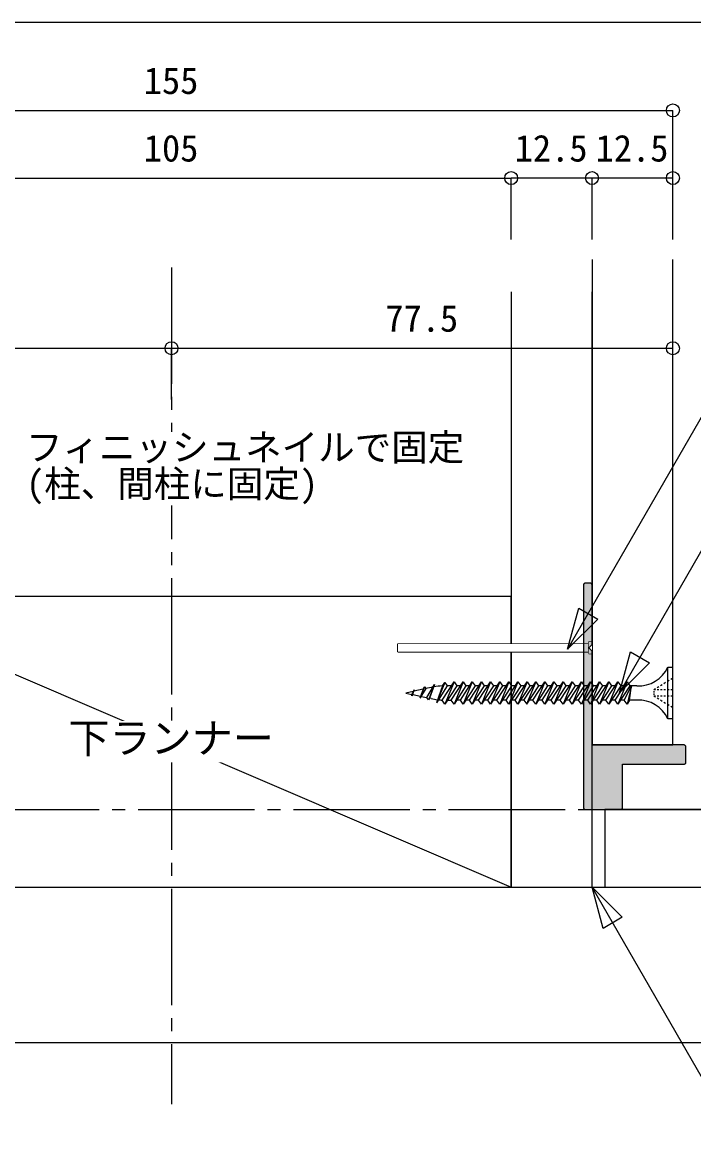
# Model space of a CAD drawing. Units: millimetres on the paper, with parts at other scales. Extents: x -210 to 210, y -149 to 149.
# Drawn here: x 75.7 to 127.6, y 51.7 to 137.5 of the extents above; entities that cross this region are included whole.
import ezdxf
from ezdxf.enums import TextEntityAlignment as Align

# ---------------------------------------------------------------- set-up
doc = ezdxf.new("R2010")
doc.units = ezdxf.units.MM
doc.linetypes.add('CHAIN2', pattern=[12, 9, -1, 1, -1])
for name, color, linetype in [('0-0', 7, 'Continuous'), ('5-0', 254, 'Continuous'), ('5-1', 5, 'Continuous'), ('6-0', 7, 'Continuous'), ('6-1', 4, 'Continuous')]:
    doc.layers.add(name, color=color, linetype=linetype)
doc.styles.add('ＭＳ ゴシック', font='')
doc.styles.get('ＭＳ ゴシック').set_extended_font_data('MS Gothic')

msp = doc.modelspace()

# ---------------------------------------------------------------- linework, layer by layer
at = {"layer": '0-0', "color": 2}
msp.add_line((-197.5, 137.5), (197.5, 137.5), dxfattribs=at)
at = {"layer": '5-0', "color": 6, "linetype": 'CHAIN2'}
for p, q in [((87.191, 118.552), (87.191, 53.91)), ((36.61, 76.665), (137.772, 76.665))]:
    msp.add_line(p, q, dxfattribs=at)
at = {"layer": '5-0', "color": 7}
for p, q in [((60.941, 93.165), (113.441, 93.165)), ((60.941, 93.165), (113.441, 70.665)), ((113.441, 70.665), (113.441, 93.165)), ((104.691, 88.865), (104.691, 89.465)), ((104.691, 89.465), (119.441, 89.465)), ((119.441, 88.865), (119.441, 89.465)), ((104.691, 88.865), (119.441, 88.865)), ((30.36, 70.665), (144.022, 70.665)), ((60.941, 70.665), (113.441, 70.665)), ((30.36, 58.665), (144.022, 58.665))]:
    msp.add_line(p, q, dxfattribs=at)
for points in [[(119.691, 119.165), (119.691, 81.665), (125.941, 81.665), (125.941, 119.165)], [(113.441, 116.665), (113.441, 70.665), (119.691, 70.665), (119.691, 116.665)], [(144.022, 76.665), (120.691, 76.665), (120.691, 70.665)]]:
    msp.add_lwpolyline(points, dxfattribs=at)
at = {"layer": '5-0'}
for points in [[(119.191, 76.665), (121.891, 76.665), (119.691, 81.665)], [(119.691, 81.665), (122.041, 80.165), (126.791, 81.665)], [(119.691, 81.665), (121.891, 76.665), (122.041, 80.165)], [(122.041, 80.165), (126.791, 80.165), (126.791, 81.665)], [(126.791, 81.665), (126.791, 80.165), (126.82, 81.662)], [(126.791, 80.165), (126.82, 80.168), (126.82, 81.662)], [(126.82, 81.662), (126.82, 80.168), (126.848, 81.653)], [(126.82, 80.168), (126.848, 80.176), (126.848, 81.653)], [(126.848, 81.653), (126.848, 80.176), (126.874, 81.64)], [(126.848, 80.176), (126.874, 80.19), (126.874, 81.64)], [(126.874, 81.64), (126.874, 80.19), (126.897, 81.621)], [(126.874, 80.19), (126.897, 80.209), (126.897, 81.621)], [(126.897, 81.621), (126.897, 80.209), (126.916, 81.598)], [(126.897, 80.209), (126.916, 80.232), (126.916, 81.598)], [(126.916, 81.598), (126.916, 80.232), (126.93, 81.572)], [(126.916, 80.232), (126.93, 80.257), (126.93, 81.572)], [(126.93, 81.572), (126.93, 80.257), (126.938, 81.544)], [(126.93, 80.257), (126.938, 80.286), (126.938, 81.544)], [(126.938, 81.544), (126.938, 80.286), (126.941, 81.515)], [(126.938, 80.286), (126.941, 80.315), (126.941, 81.515)], [(121.891, 76.665), (121.92, 76.668), (122.041, 80.165)], [(121.92, 76.668), (121.948, 76.676), (122.041, 80.165)], [(121.948, 76.676), (121.974, 76.69), (122.041, 80.165)], [(121.974, 76.69), (121.997, 76.709), (122.041, 80.165)], [(121.997, 76.709), (122.016, 76.732), (122.041, 80.165)], [(122.016, 76.732), (122.03, 76.757), (122.041, 80.165)], [(122.03, 76.757), (122.038, 76.786), (122.041, 80.165)], [(122.038, 76.786), (122.041, 76.815), (122.041, 80.165)]]:
    msp.add_solid(points, dxfattribs=at)
at = {"layer": '5-1'}
for p, q in [((125.558, 83.672), (125.558, 87.672)), ((125.558, 87.672), (125.908, 87.672)), ((125.908, 87.672), (125.908, 83.672)), ((125.908, 86.787), (125.776, 86.709)), ((105.76, 85.57), (105.952, 85.919)), ((105.952, 85.919), (105.767, 85.466)), ((105.851, 85.55), (105.952, 85.919)), ((106.634, 85.968), (105.92, 85.809)), ((106.751, 86.147), (106.395, 85.276)), ((106.845, 86.014), (106.395, 85.276)), ((106.634, 85.968), (106.395, 85.276)), ((106.634, 85.968), (106.751, 86.147)), ((106.751, 86.147), (106.845, 86.014)), ((107.27, 86.109), (106.845, 86.014)), ((106.914, 85.315), (107.527, 86.319)), ((107.527, 86.319), (107.042, 85.133)), ((107.527, 86.319), (107.129, 85.267)), ((108.303, 86.491), (107.661, 84.923)), ((108.131, 86.227), (107.661, 84.923)), ((108.489, 86.227), (107.661, 84.923)), ((108.105, 85.117), (109.026, 86.535)), ((108.131, 86.227), (108.303, 86.491)), ((108.303, 86.491), (108.489, 86.227)), ((109.026, 86.535), (108.321, 84.81)), ((109.242, 86.227), (108.321, 84.81)), ((108.826, 86.227), (108.489, 86.227)), ((109.026, 86.535), (109.242, 86.227)), ((109.948, 86.227), (109.026, 84.81)), ((109.532, 86.227), (109.242, 86.227)), ((109.516, 85.117), (110.437, 86.535)), ((110.654, 86.227), (109.732, 84.81)), ((110.238, 86.227), (109.948, 86.227)), ((110.221, 85.117), (111.143, 86.535)), ((110.437, 86.535), (110.654, 86.227)), ((111.359, 86.227), (110.437, 84.81)), ((110.943, 86.227), (110.654, 86.227)), ((110.927, 85.117), (111.849, 86.535)), ((111.849, 86.535), (111.143, 84.81)), ((111.143, 86.535), (111.359, 86.227)), ((112.065, 86.227), (111.143, 84.81)), ((111.649, 86.227), (111.359, 86.227)), ((111.632, 85.117), (112.554, 86.535)), ((111.849, 86.535), (112.065, 86.227)), ((112.554, 86.535), (111.849, 84.81)), ((112.77, 86.227), (111.849, 84.81)), ((112.354, 86.227), (112.065, 86.227)), ((112.338, 85.117), (113.26, 86.535)), ((112.554, 86.535), (112.77, 86.227)), ((113.476, 86.227), (112.554, 84.81)), ((113.06, 86.227), (112.77, 86.227)), ((113.044, 85.117), (113.965, 86.535)), ((113.26, 86.535), (113.476, 86.227)), ((114.181, 86.227), (113.26, 84.81)), ((113.765, 86.227), (113.476, 86.227)), ((113.749, 85.117), (114.671, 86.535)), ((114.671, 86.535), (113.965, 84.81)), ((113.965, 86.535), (114.181, 86.227)), ((114.887, 86.227), (113.965, 84.81)), ((114.471, 86.227), (114.181, 86.227)), ((114.417, 85.117), (115.339, 86.535)), ((115.339, 86.535), (114.633, 84.81)), ((115.555, 86.227), (114.633, 84.81)), ((114.671, 86.535), (114.887, 86.227)), ((115.139, 86.227), (114.849, 86.227)), ((115.122, 85.117), (116.044, 86.535)), ((115.339, 86.535), (115.555, 86.227)), ((116.26, 86.227), (115.339, 84.81)), ((115.844, 86.227), (115.555, 86.227)), ((115.828, 85.117), (116.75, 86.535)), ((116.044, 86.535), (116.26, 86.227)), ((116.966, 86.227), (116.044, 84.81)), ((116.55, 86.227), (116.26, 86.227)), ((116.534, 85.117), (117.455, 86.535)), ((117.455, 86.535), (116.75, 84.81)), ((116.75, 86.535), (116.966, 86.227)), ((117.671, 86.227), (116.75, 84.81)), ((117.255, 86.227), (116.966, 86.227)), ((117.239, 85.117), (118.161, 86.535)), ((118.161, 86.535), (117.455, 84.81)), ((117.455, 86.535), (117.671, 86.227)), ((118.377, 86.227), (117.455, 84.81)), ((117.961, 86.227), (117.671, 86.227)), ((117.945, 85.117), (118.866, 86.535)), ((118.161, 86.535), (118.377, 86.227)), ((119.082, 86.227), (118.161, 84.81)), ((118.666, 86.227), (118.377, 86.227)), ((118.65, 85.117), (119.572, 86.535)), ((118.866, 86.535), (119.082, 86.227)), ((119.788, 86.227), (118.866, 84.81)), ((119.372, 86.227), (119.082, 86.227)), ((119.356, 85.117), (120.277, 86.535)), ((120.277, 86.535), (119.572, 84.81)), ((119.572, 86.535), (119.788, 86.227)), ((120.494, 86.227), (119.572, 84.81)), ((120.077, 86.227), (119.788, 86.227)), ((120.061, 85.117), (120.983, 86.535)), ((120.277, 86.535), (120.494, 86.227)), ((121.199, 86.227), (120.277, 84.81)), ((120.783, 86.227), (120.494, 86.227)), ((120.767, 85.117), (121.689, 86.535)), ((120.983, 86.535), (121.199, 86.227)), ((121.905, 86.227), (120.983, 84.81)), ((121.489, 86.227), (121.199, 86.227)), ((121.472, 85.117), (122.394, 86.535)), ((121.689, 86.535), (121.905, 86.227)), ((122.61, 86.227), (121.689, 84.81)), ((122.194, 86.227), (121.905, 86.227)), ((122.178, 85.117), (122.747, 86.227)), ((122.394, 86.535), (122.61, 86.227)), ((122.594, 85.117), (122.747, 86.227)), ((123.158, 86.227), (122.61, 86.227)), ((124.59, 86.001), (124.458, 85.922)), ((124.59, 85.922), (124.458, 85.922)), ((124.458, 85.822), (124.458, 85.722)), ((124.853, 86.158), (124.722, 86.079)), ((124.853, 85.922), (124.722, 85.922)), ((125.117, 86.315), (124.985, 86.237)), ((125.117, 85.922), (124.985, 85.922)), ((125.381, 86.473), (125.249, 86.394)), ((125.381, 85.922), (125.249, 85.922)), ((125.644, 86.63), (125.513, 86.551)), ((125.644, 85.922), (125.513, 85.922)), ((125.908, 85.922), (125.776, 85.922)), ((105.87, 85.798), (105.301, 85.672)), ((105.301, 85.672), (105.76, 85.57)), ((105.767, 85.466), (105.76, 85.57)), ((105.851, 85.55), (105.767, 85.466)), ((105.851, 85.55), (106.444, 85.419)), ((106.477, 85.411), (106.914, 85.315)), ((107.042, 85.133), (106.914, 85.315)), ((107.129, 85.267), (107.042, 85.133)), ((107.27, 85.236), (107.129, 85.267)), ((108.321, 84.81), (108.105, 85.117)), ((108.521, 85.117), (108.81, 85.117)), ((109.516, 85.117), (109.226, 85.117)), ((110.221, 85.117), (109.932, 85.117)), ((110.927, 85.117), (110.637, 85.117)), ((111.143, 84.81), (110.927, 85.117)), ((111.632, 85.117), (111.343, 85.117)), ((111.849, 84.81), (111.632, 85.117)), ((112.338, 85.117), (112.048, 85.117)), ((113.044, 85.117), (112.754, 85.117)), ((113.749, 85.117), (113.46, 85.117)), ((113.965, 84.81), (113.749, 85.117)), ((114.455, 85.117), (114.165, 85.117)), ((114.671, 84.81), (114.455, 85.117)), ((115.122, 85.117), (114.833, 85.117)), ((115.828, 85.117), (115.538, 85.117)), ((116.534, 85.117), (116.244, 85.117)), ((116.75, 84.81), (116.534, 85.117)), ((117.239, 85.117), (116.95, 85.117)), ((117.455, 84.81), (117.239, 85.117)), ((117.945, 85.117), (117.655, 85.117)), ((118.65, 85.117), (118.361, 85.117)), ((119.356, 85.117), (119.066, 85.117)), ((119.572, 84.81), (119.356, 85.117)), ((120.061, 85.117), (119.772, 85.117)), ((120.767, 85.117), (120.477, 85.117)), ((121.472, 85.117), (121.183, 85.117)), ((122.178, 85.117), (121.888, 85.117)), ((122.178, 85.117), (121.888, 85.117)), ((122.594, 85.117), (122.394, 84.81)), ((123.158, 85.117), (122.594, 85.117)), ((124.458, 85.622), (124.458, 85.522)), ((124.59, 85.344), (124.458, 85.422)), ((124.59, 85.422), (124.458, 85.422)), ((124.853, 85.422), (124.722, 85.422)), ((124.853, 85.186), (124.722, 85.265)), ((125.117, 85.422), (124.985, 85.422)), ((125.117, 85.029), (124.985, 85.108)), ((125.381, 85.422), (125.249, 85.422)), ((125.381, 84.872), (125.249, 84.95)), ((125.644, 85.422), (125.513, 85.422)), ((125.908, 85.422), (125.776, 85.422)), ((125.644, 84.714), (125.513, 84.793)), ((125.908, 84.557), (125.776, 84.636)), ((125.908, 83.672), (125.558, 83.672))]:
    msp.add_line(p, q, dxfattribs=at)
for points in [[(109.732, 86.535), (109.026, 84.81), (108.81, 85.117)], [(108.81, 85.117), (109.732, 86.535), (109.948, 86.227)], [(110.437, 86.535), (109.732, 84.81), (109.516, 85.117)], [(111.143, 86.535), (110.437, 84.81), (110.221, 85.117)], [(113.26, 86.535), (112.554, 84.81), (112.338, 85.117)], [(113.965, 86.535), (113.26, 84.81), (113.044, 85.117)], [(116.044, 86.535), (115.339, 84.81), (115.122, 85.117)], [(116.75, 86.535), (116.044, 84.81), (115.828, 85.117)], [(118.866, 86.535), (118.161, 84.81), (117.945, 85.117)], [(119.572, 86.535), (118.866, 84.81), (118.65, 85.117)], [(120.983, 86.535), (120.277, 84.81), (120.061, 85.117)], [(121.689, 86.535), (120.983, 84.81), (120.767, 85.117)], [(122.394, 86.535), (121.689, 84.81), (121.472, 85.117)], [(122.747, 86.227), (122.394, 84.81), (122.178, 85.117)]]:
    msp.add_lwpolyline(points, dxfattribs=at)
for centre, radius, start, end in [((123.29, 88.724), 2.5, 266.97583, 335.12706), ((108.352, 81.227), 5, 100.78179, 102.5), ((108.352, 81.227), 5, 92.55449, 100.25683), ((108.352, 90.117), 5, 257.5, 263.02102), ((108.352, 90.117), 5, 263.70254, 267.20485), ((123.29, 82.621), 2.5, 24.87294, 93.02417)]:
    msp.add_arc(centre, radius, start, end, dxfattribs=at)
at = {"layer": '6-0', "color": 6}
for points in [[(134.864, 102.804), (131.689, 102.804), (121.803, 85.682)], [(134.864, 51.694), (130.644, 51.694), (119.691, 70.665)]]:
    msp.add_lwpolyline(points, dxfattribs=at)
for points in [[(124.128, 88.006), (121.803, 85.682), (122.654, 88.857)], [(120.542, 67.49), (119.691, 70.665), (122.015, 68.341)]]:
    msp.add_lwpolyline(points, close=True, dxfattribs=at)
at = {"layer": '6-1'}
for p, q in [((48.441, 130.681), (125.941, 130.681)), ((125.941, 120.722), (125.941, 130.681)), ((60.941, 125.459), (113.441, 125.459)), ((113.441, 120.722), (113.441, 125.459)), ((119.691, 125.459), (113.441, 125.459)), ((113.441, 120.722), (113.441, 125.459)), ((119.691, 120.722), (119.691, 125.459)), ((119.691, 120.722), (119.691, 125.459)), ((125.941, 125.459), (119.691, 125.459)), ((125.941, 120.722), (125.941, 125.459)), ((48.441, 112.311), (87.191, 112.311)), ((87.191, 108.994), (87.191, 112.311)), ((87.191, 108.347), (87.191, 112.311)), ((87.191, 112.311), (125.941, 112.311)), ((125.941, 107.475), (125.941, 112.311))]:
    msp.add_line(p, q, dxfattribs=at)
for centre in [(125.941, 130.681), (113.441, 125.459), (119.691, 125.459), (125.941, 125.459), (87.191, 112.311), (87.191, 112.311), (125.941, 112.311)]:
    msp.add_circle(centre, 0.5, dxfattribs=at)

# ---------------------------------------------------------------- wipeouts: each hides what was drawn before it
at = {"color": 7}
for points in [[(85.046, 131.335), (85.046, 134.158), (89.336, 134.158), (89.336, 131.335)], [(85.046, 126.113), (85.046, 128.935), (89.336, 128.935), (89.336, 126.113)], [(103.716, 112.965), (103.716, 115.788), (109.416, 115.788), (109.416, 112.965)]]:
    msp.add_wipeout(points, dxfattribs=at)

# ---------------------------------------------------------------- next in the draw order: texts
at = {"layer": '6-1', "style": 'ＭＳ ゴシック'}
for s, p in [('155', (85.046, 131.335)), ('105', (85.046, 126.113)), ('77.5', (103.716, 112.965))]:
    msp.add_text(s, height=2.069, dxfattribs=at).set_placement(p, align=Align.BOTTOM_LEFT)

# ---------------------------------------------------------------- next in the draw order: wipeouts: each hides what was drawn before it
at = {"color": 7}
for points in [[(113.716, 126.113), (113.716, 128.935), (119.416, 128.935), (119.416, 126.113)], [(104.691, 88.865), (104.691, 89.465), (119.441, 89.465), (119.441, 88.865)]]:
    msp.add_wipeout(points, dxfattribs=at)
for points in [[(110.125, 105.827), (110.125, 100.182), (75.948, 100.182), (75.948, 105.827)], [(79.222, 80.327), (79.222, 83.502), (95.16, 83.502), (95.16, 80.327)]]:
    msp.add_wipeout(points)

# ---------------------------------------------------------------- next in the draw order: linework, layer by layer
at = {"layer": '5-0', "color": 7}
for p, q in [((119.441, 88.715), (119.441, 89.615)), ((119.441, 89.615), (119.691, 89.615)), ((119.691, 88.715), (119.691, 89.615)), ((119.441, 88.715), (119.691, 88.715))]:
    msp.add_line(p, q, dxfattribs=at)
at = {"layer": '6-1'}
for centre in [(113.441, 125.459), (119.691, 125.459)]:
    msp.add_circle(centre, 0.5, dxfattribs=at)

# ---------------------------------------------------------------- next in the draw order: texts
at = {"layer": '6-0', "style": 'ＭＳ ゴシック'}
for s, height, p in [('フィニッシュネイルで固定', 2.069, (75.948, 103.005)), ('(柱、間柱に固定)', 2.069, (75.948, 100.182)), ('下ランナー', 2.328, (79.222, 80.327))]:
    msp.add_text(s, height=height, dxfattribs=at).set_placement(p, align=Align.BOTTOM_LEFT)
at = {"layer": '6-1', "style": 'ＭＳ ゴシック'}
msp.add_text('12.5', height=2.069, dxfattribs=at).set_placement((113.716, 126.113), align=Align.BOTTOM_LEFT)

# ---------------------------------------------------------------- next in the draw order: wipeouts: each hides what was drawn before it
at = {"color": 7}
for points in [[(119.966, 126.113), (119.966, 128.935), (125.666, 128.935), (125.666, 126.113)], [(119.441, 88.715), (119.441, 89.615), (119.691, 89.615), (119.691, 88.715)]]:
    msp.add_wipeout(points, dxfattribs=at)

# ---------------------------------------------------------------- next in the draw order: linework, layer by layer
at = {"layer": '5-0', "color": 7}
for points in [[(119.191, 94.165), (119.162, 94.162), (119.134, 94.153), (119.108, 94.14), (119.085, 94.121), (119.066, 94.098), (119.052, 94.072), (119.044, 94.044), (119.041, 94.015), (119.041, 76.815), (119.044, 76.786), (119.052, 76.757), (119.066, 76.732), (119.085, 76.709), (119.108, 76.69), (119.134, 76.676), (119.162, 76.668), (119.191, 76.665), (121.891, 76.665), (121.92, 76.668), (121.948, 76.676), (121.974, 76.69), (121.997, 76.709), (122.016, 76.732), (122.03, 76.757), (122.038, 76.786), (122.041, 76.815), (122.041, 80.165), (126.791, 80.165), (126.82, 80.168), (126.848, 80.176), (126.874, 80.19), (126.897, 80.209), (126.916, 80.232), (126.93, 80.257), (126.938, 80.286), (126.941, 80.315), (126.941, 81.515), (126.938, 81.544), (126.93, 81.572)], [(126.93, 81.572), (126.916, 81.598), (126.897, 81.621), (126.874, 81.64), (126.848, 81.653), (126.82, 81.662), (126.791, 81.665), (119.691, 81.665), (119.691, 88.915), (119.441, 89.165), (119.691, 89.415), (119.691, 94.015), (119.688, 94.044), (119.68, 94.072), (119.666, 94.098), (119.647, 94.121), (119.624, 94.14), (119.598, 94.153), (119.57, 94.162), (119.541, 94.165), (119.191, 94.165)]]:
    msp.add_lwpolyline(points, dxfattribs=at)
at = {"layer": '5-0'}
for points in [[(119.041, 76.815), (119.044, 76.786), (119.044, 94.044)], [(119.041, 94.015), (119.041, 76.815), (119.044, 94.044)], [(119.044, 76.786), (119.052, 76.757), (119.052, 94.072)], [(119.044, 94.044), (119.044, 76.786), (119.052, 94.072)], [(119.052, 76.757), (119.066, 76.732), (119.066, 94.098)], [(119.052, 94.072), (119.052, 76.757), (119.066, 94.098)], [(119.066, 76.732), (119.085, 76.709), (119.085, 94.121)], [(119.066, 94.098), (119.066, 76.732), (119.085, 94.121)], [(119.085, 76.709), (119.108, 76.69), (119.108, 94.14)], [(119.085, 94.121), (119.085, 76.709), (119.108, 94.14)], [(119.108, 76.69), (119.134, 76.676), (119.134, 94.153)], [(119.108, 94.14), (119.108, 76.69), (119.134, 94.153)], [(119.134, 76.676), (119.162, 76.668), (119.162, 94.162)], [(119.134, 94.153), (119.134, 76.676), (119.162, 94.162)], [(119.162, 76.668), (119.191, 76.665), (119.191, 94.165)], [(119.162, 94.162), (119.162, 76.668), (119.191, 94.165)], [(119.191, 76.665), (119.441, 89.165), (119.541, 94.165)], [(119.191, 94.165), (119.191, 76.665), (119.541, 94.165)], [(119.441, 89.165), (119.691, 89.415), (119.541, 94.165)], [(119.541, 94.165), (119.691, 89.415), (119.57, 94.162)], [(119.57, 94.162), (119.691, 89.415), (119.598, 94.153)], [(119.598, 94.153), (119.691, 89.415), (119.624, 94.14)], [(119.624, 94.14), (119.691, 89.415), (119.647, 94.121)], [(119.647, 94.121), (119.691, 89.415), (119.666, 94.098)], [(119.666, 94.098), (119.691, 89.415), (119.68, 94.072)], [(119.68, 94.072), (119.691, 89.415), (119.688, 94.044)], [(119.688, 94.044), (119.691, 89.415), (119.691, 94.015)], [(119.191, 76.665), (119.691, 81.665), (119.441, 89.165)], [(119.441, 89.165), (119.691, 81.665), (119.691, 88.915)]]:
    msp.add_solid(points, dxfattribs=at)
at = {"layer": '6-0', "color": 6}
msp.add_lwpolyline([(134.864, 113.109), (131.689, 113.109), (117.807, 89.065)], dxfattribs=at)
msp.add_lwpolyline([(120.131, 91.39), (117.807, 89.065), (118.658, 92.24)], close=True, dxfattribs=at)

# ---------------------------------------------------------------- next in the draw order: texts
at = {"layer": '6-1', "style": 'ＭＳ ゴシック'}
msp.add_text('12.5', height=2.069, dxfattribs=at).set_placement((119.966, 126.113), align=Align.BOTTOM_LEFT)

doc.saveas('drawing.dxf')
